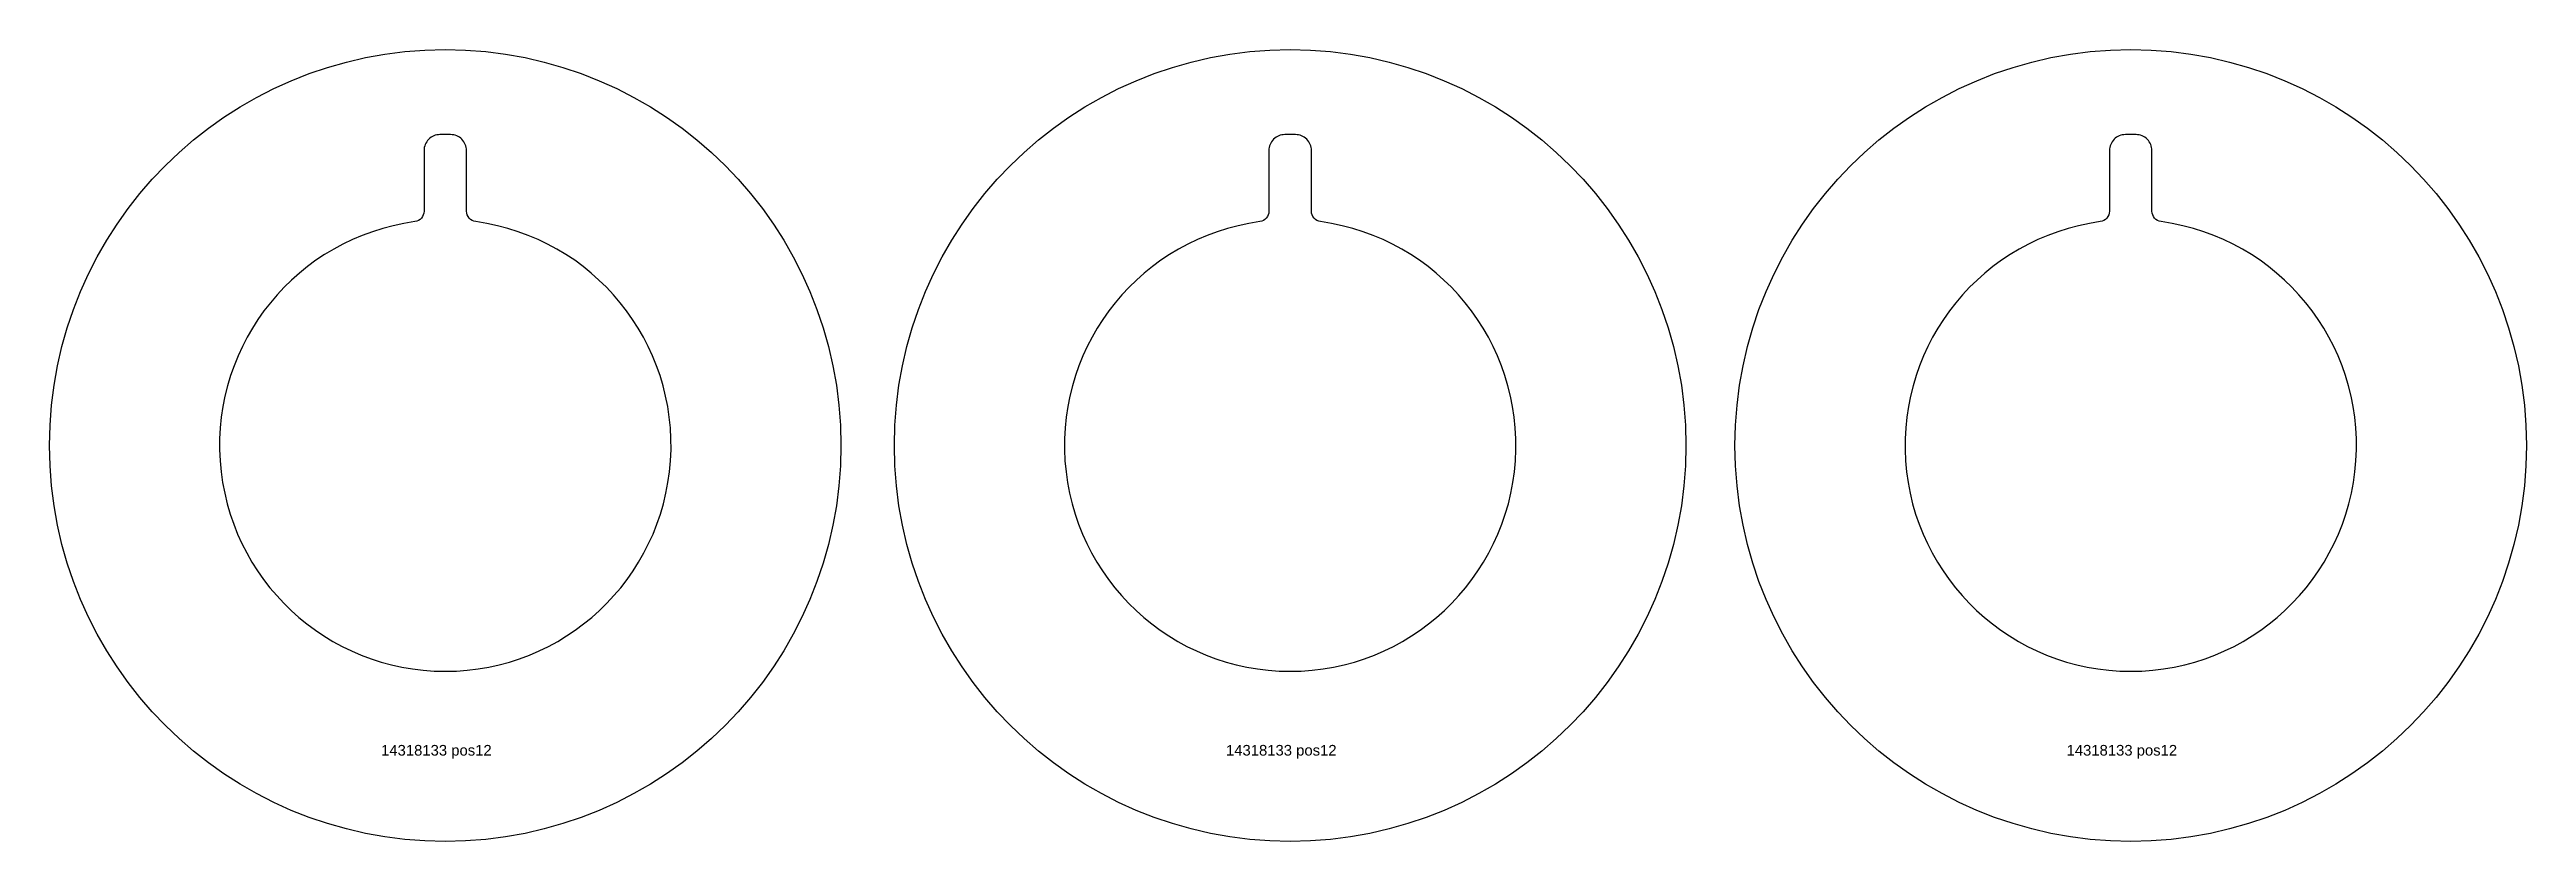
# Model space of a CAD drawing. Header units: millimetres. Extents: x 1700 to 4031, y 1111 to 1856.
import ezdxf

# ---------------------------------------------------------------- set-up
doc = ezdxf.new("R2010")
doc.units = ezdxf.units.MM
doc.layers.add('14318133', color=7, linetype='Continuous')
doc.layers.add('Texto', color=3, linetype='Continuous')
doc.styles.get("Standard").update_dxf_attribs({"font": 'arial.ttf'})

msp = doc.modelspace()

# ---------------------------------------------------------------- linework, layer by layer
at = {"layer": '14318133'}
for points in [[(2100.7, 1694.1, -0.375134), (2092, 1704), (2092, 1761, 0.414214), (2077, 1776), (2067, 1776, 0.414214), (2052, 1761), (2052, 1704, -0.375134), (2043.4, 1694.1, 14.765608)], [(2896, 1694.1, -0.375134), (2887.3, 1704), (2887.3, 1761, 0.414214), (2872.3, 1776), (2862.3, 1776, 0.414214), (2847.3, 1761), (2847.3, 1704, -0.375134), (2838.7, 1694.1, 14.765608)], [(3687.2, 1694.1, -0.375134), (3678.5, 1704), (3678.5, 1761, 0.414214), (3663.5, 1776), (3653.5, 1776, 0.414214), (3638.5, 1761), (3638.5, 1704, -0.375134), (3629.9, 1694.1, 14.765608)]]:
    msp.add_lwpolyline(points, format="xyb", close=True, dxfattribs=at)
for centre in [(2072, 1483.5), (2867.3, 1483.5), (3658.5, 1483.5)]:
    msp.add_circle(centre, 372.5, dxfattribs=at)

# ---------------------------------------------------------------- texts
at = {"layer": 'Texto', "char_height": 10, "attachment_point": 1}
for insert in [(2011.6, 1201.8), (2806.9, 1201.8), (3598.1, 1201.8)]:
    msp.add_mtext_dynamic_manual_height_columns('14318133 pos12', width=212.037, gutter_width=12.5, heights=[0], dxfattribs=dict(at, insert=insert))

doc.saveas('drawing.dxf')
